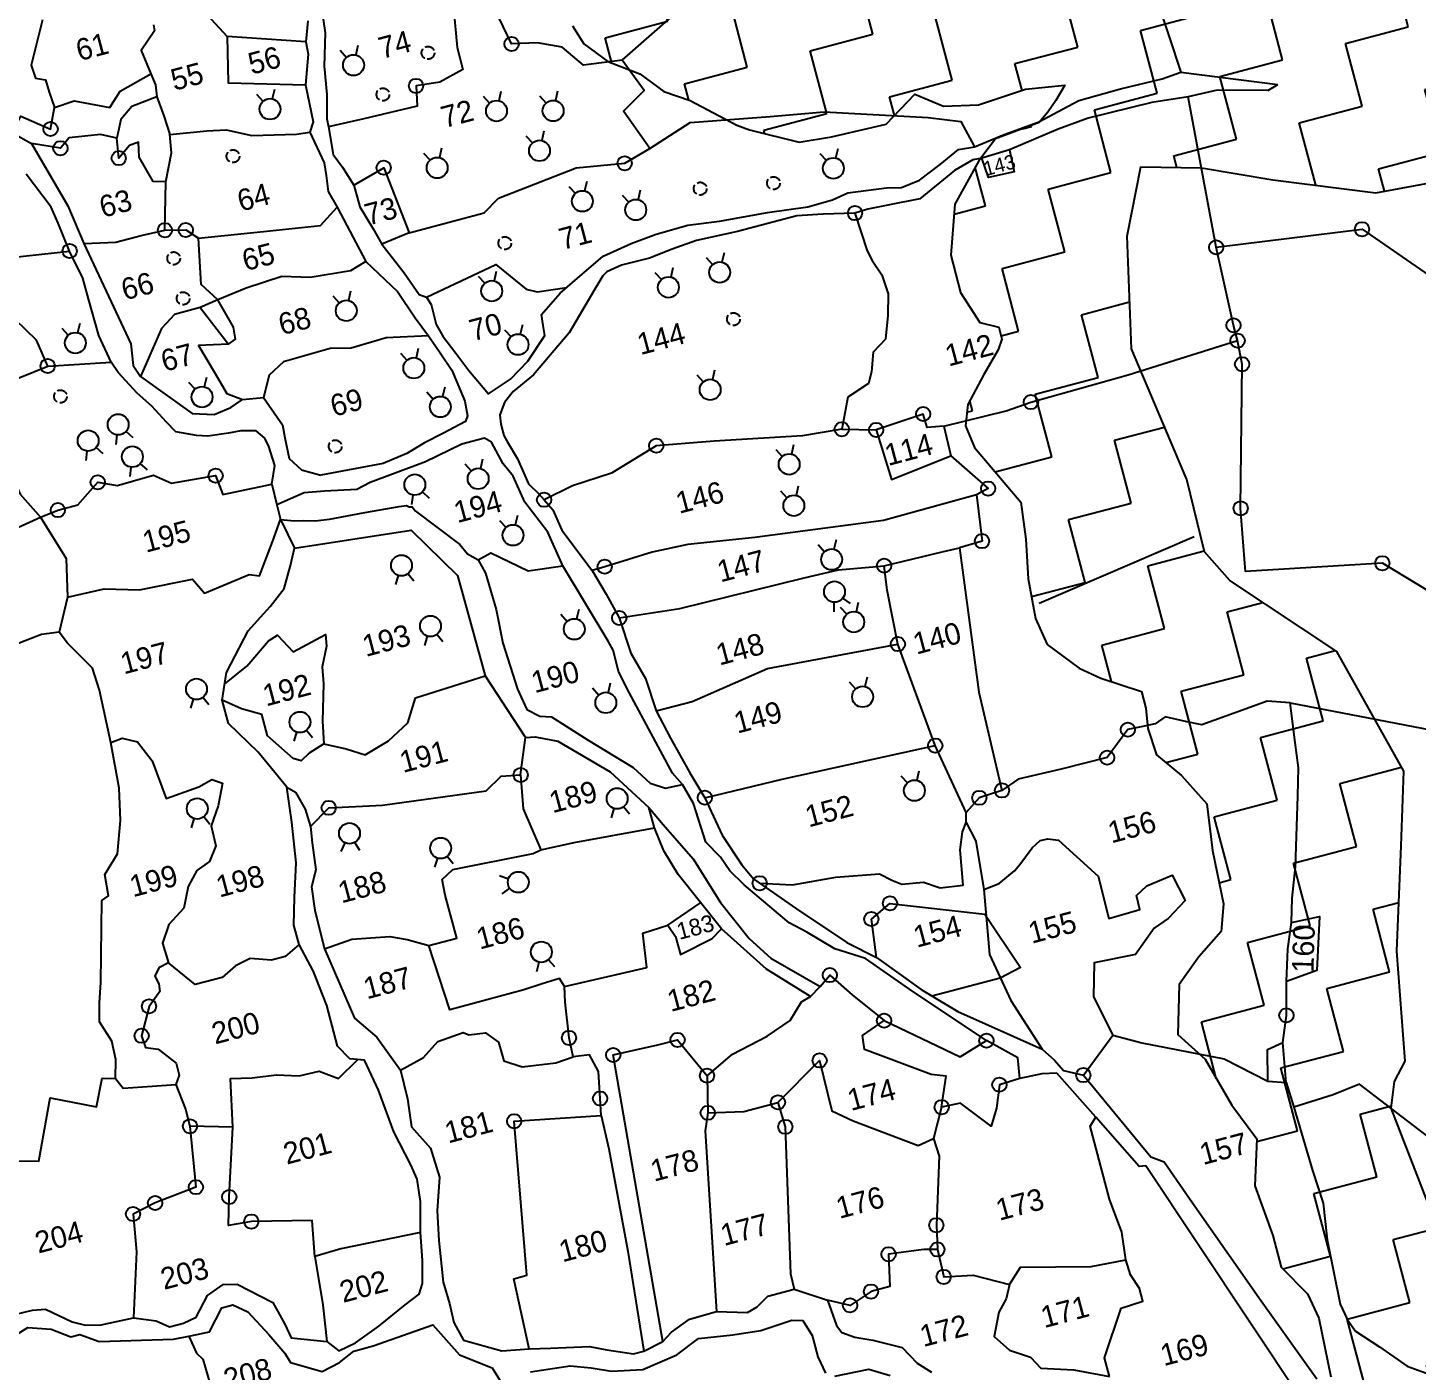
# Model space of a CAD drawing. Header units: metres. Extents: x 330989 to 335871, y 1797844 to 1802486.
# Drawn here: x 332961 to 334182, y 1799019 to 1800199 of the extents above; entities that cross this region are included whole.
import ezdxf
from ezdxf.enums import TextEntityAlignment as Align

# ---------------------------------------------------------------- set-up
doc = ezdxf.new("R2010")
doc.units = ezdxf.units.M
doc.header["$MEASUREMENT"] = 0
doc.linetypes.add('ACAD_ISO02W100', pattern=[15, 12, -3])
for name, color, linetype in [('OFF', 1, 'Continuous'), ('OTHERS', 1, 'Continuous'), ('POLY_HATCH', 12, 'Continuous'), ('POLY_PARCEL', 6, 'Continuous'), ('POLY_WATER', 4, 'Continuous'), ('SYM_ARROW', 1, 'Continuous'), ('SYM_STONE', 1, 'Continuous'), ('SYM_WELL', 1, 'Continuous'), ('TEXT_PARCEL', 7, 'Continuous')]:
    doc.layers.add(name, color=color, linetype=linetype)
doc.styles.get("Standard").update_dxf_attribs({"font": 'simplex.shx'})
doc.styles.add('TEXT_MAP', font='', dxfattribs={"height": 0.4})
doc.styles.get('TEXT_MAP').set_extended_font_data('Kruti Dev 050')
doc.dimstyles.get("Standard").update_dxf_attribs({"dimtxt": 0.18, "dimasz": 0.18, "dimexe": 0.18, "dimexo": 0.0625, "dimgap": 0.09, "dimtad": 0, "dimtih": 1, "dimtoh": 1, "dimdec": 4, "dimzin": 0, "dimdsep": 46, "dimtxsty": 'Standard', "dimcen": 0.09, "dimadec": 0, "dimazin": 0, "dimtfac": 1, "dimtdec": 4, "dimtofl": 0, "dimtmove": 0, "dimatfit": 3, "dimfxl": 1, "dimtolj": 1, "dimtzin": 0, "dimarcsym": 0})

# ---------------------------------------------------------------- blocks, each defined once
blk = doc.blocks.new('MOTWELL')
for points in [[(-0.154, 0.296), (-0.08, 0.155)], [(0.154, 0.296), (0.08, 0.155)]]:
    blk.add_lwpolyline(points)
blk.add_circle((0, 0), 0.174)
blk = doc.blocks.new('KACCHAWELL')
at = {"linetype": 'ACAD_ISO02W100', "ltscale": 0.03}
blk.add_circle((0, 0), 0.213, dxfattribs=at)
blk = doc.blocks.new('STONE')
blk.add_circle((0, 0), 0.0851)

msp = doc.modelspace()

# ---------------------------------------------------------------- hatches: boundary and pattern name
at = {"layer": 'POLY_HATCH'}
h = msp.add_hatch(dxfattribs=at)
h.set_pattern_fill('ZIGZAG', color=256, scale=456.2954, angle=14.8219, style=0)
h.set_pattern_definition([(14.8219034, (0, 0), (40.5481387, 69.7299797), [57.036925, -57.036925]), (104.8219034, (55.14, 14.59), (-69.7299797, 40.5481387), [57.036925, -57.036925])])
h.paths.add_polyline_path([(335107.4, 1798131.5), (335105.9, 1798170), (335042.8, 1798216.7), (334953.2, 1798283.2), (334906.4, 1798294.8), (334867.5, 1798314.1), (334740.2, 1798388.5), (334653.1, 1798463.1), (334588.6, 1798529.9), (334559.8, 1798580), (334528.6, 1798666.2), (334495.4, 1798770.1), (334465.7, 1798850.4), (334368.4, 1798951.5), (334327, 1799006.7), (334259.5, 1799069.8), (334191.7, 1799166), (334159.1, 1799249.6), (334162, 1799273), (334171.3, 1799291), (334164.1, 1799387.7), (334167.8, 1799480.2), (334170.2, 1799545.7), (334111.4, 1799650.8), (334017.3, 1799713.2), (333995.1, 1799738.4), (333979.7, 1799801.9), (333930.9, 1799916.6), (333927.2, 1800015.7), (333939.3, 1800076.7), (333992.4, 1800075.6), (334055.2, 1800065.1), (334145.7, 1800053.8), (334216.9, 1800067), (334199.5, 1800132.8), (334222.8, 1800209), (334088.9, 1800225.6), (333985, 1800277), (333894.7, 1800277.1), (333833.6, 1800273.6), (333727.2, 1800265.2), (333636.6, 1800239.8), (333579.7, 1800236), (333572.9, 1800277.9), (333535.5, 1800349.7), (333521.2, 1800430.5), (333485.2, 1800555.8), (333446.6, 1800648.4), (333447.9, 1800723.4), (333462.6, 1800763.9), (333469.6, 1800779.9), (333482.5, 1800784.7), (333490.4, 1800786.8), (333503.3, 1800786), (333579, 1800766.6), (333702.7, 1800714.8), (333741.6, 1800695.5), (333747.3, 1800695.6), (333754.8, 1800699), (333758.7, 1800705.6), (333760.1, 1800727.1), (333743.7, 1800810.2), (333742.6, 1800873.3), (333738.9, 1800887.3), (333723.4, 1800929.7), (333672.3, 1800989.5), (333650.2, 1801035.8), (333622.9, 1801075), (333560.6, 1801134.6), (333541.3, 1801143.6), (333484.4, 1801166.6), (333423.8, 1801192.9), (333314.3, 1801243.9), (333253.3, 1801277.1), (333242.3, 1801286.9), (333217.4, 1801316.9), (333210.9, 1801330.7), (333197.2, 1801393.3), (333196.5, 1801443.8), (333208.4, 1801468.1), (333240.5, 1801490.7), (333247.7, 1801501), (333291.2, 1801512.5), (333350.6, 1801522.6), (333412.8, 1801516.6), (333495.9, 1801511.8), (333567, 1801493.9), (333599, 1801495.4), (333642.9, 1801505.6), (333665.2, 1801517.1), (333672.1, 1801523.2), (333678.6, 1801530.5), (333674.4, 1801546.3), (333654, 1801564.9), (333605.2, 1801599.9), (333524.5, 1801627.8), (333485.5, 1801647.1), (333477.4, 1801661.9), (333474.8, 1801682.3), (333473.1, 1801720.7), (333469.8, 1801770.5), (333482.6, 1801802.1), (333528.1, 1801838.1), (333555.3, 1801858), (333624.9, 1801893.3), (333657.1, 1801889.1), (333673, 1801882.1), (333703.2, 1801880.2), (333750.9, 1801897), (333815.9, 1801907.2), (333869.8, 1801911.6), (334018.3, 1801908.7), (334068.4, 1801895.2), (334113.7, 1801867.7), (334151.2, 1801838.2), (334162.5, 1801805.9), (334181.4, 1801782.7), (334203.2, 1801758.9), (334209.5, 1801729.6), (334209.3, 1801719.7), (334210.5, 1801597.7), (334215.5, 1801520.2), (334218.9, 1801485.8), (334231.8, 1801511.8), (334269.7, 1801645.8), (334327.6, 1801769.1), (334330, 1801792.2), (334333.6, 1801815.8), (334326.5, 1801832.2), (334318.5, 1801835.7), (334275.5, 1801880.7), (334242.9, 1801924.2), (334191.9, 1801999.5), (334151.5, 1802029.6), (334122.3, 1802065), (334102.4, 1802124.5), (334090.5, 1802142.5), (334029.6, 1802170.1), (333991.8, 1802158.7), (333971.1, 1802146.1), (333961.6, 1802112.6), (333954.6, 1802091.1), (333931.1, 1802046.8), (333925.8, 1802024.3), (333925.6, 1802014.3), (333921.6, 1802013.3), (333917, 1802009.3), (333910, 1802014.4), (333866.5, 1802029.7), (333858, 1802045.8), (333853.3, 1802047.4), (333814.8, 1802038.6), (333781.3, 1802015.6), (333756.8, 1802004.7), (333744.2, 1802004.2), (333726.2, 1802013.5), (333667.7, 1802037.5), (333625.4, 1802058.7), (333574.1, 1802081.8), (333565.5, 1802082.3), (333538.6, 1802066.7), (333507.6, 1802040.2), (333491.7, 1802014.9), (333479.2, 1801982), (333475.5, 1801964.1), (333472.5, 1801964.7), (333440, 1801970.2), (333413.7, 1801963.2), (333388.5, 1801941.1), (333381, 1801932), (333373.2, 1801918.7), (333374.5, 1801876.8), (333356.1, 1801818.4), (333354.4, 1801798.2), (333362.1, 1801763.6), (333348, 1801734), (333342.6, 1801722.7), (333316.8, 1801697.5), (333310.6, 1801688.9), (333299, 1801663.3), (333262.8, 1801650.9), (333227, 1801637.1), (333185.2, 1801592.3), (333134.2, 1801571.7), (333064.6, 1801435), (333052.7, 1801372), (333055.5, 1801355.8), (333064.9, 1801299.1), (333082, 1801255.8), (333098.4, 1801241.8), (333127.4, 1801228.3), (333146.8, 1801208.1), (333153.1, 1801184.4), (333173.4, 1801150.3), (333184, 1801147.5), (333250.7, 1801135.6), (333299.3, 1801132.9), (333368.7, 1801111.2), (333401.7, 1801098.8), (333413.6, 1801069.5), (333409.9, 1801030.5), (333416.2, 1801001.2), (333446.9, 1800981.1), (333461.9, 1800972.4), (333486.1, 1800971.8), (333525.7, 1800976.6), (333566.3, 1800977.5), (333577.4, 1800967.7), (333586.6, 1800949), (333592.4, 1800932.3), (333626.5, 1800893.9), (333635, 1800877.8), (333634.5, 1800863.6), (333631, 1800855.6), (333606.5, 1800857.6), (333600.8, 1800863.1), (333491.3, 1800887.7), (333429.1, 1800888.2), (333394.2, 1800897.2), (333364.6, 1800886.6), (333347.6, 1800870.8), (333332.7, 1800852.8), (333332.3, 1800832.9), (333331.9, 1800813.1), (333334.5, 1800787), (333331.3, 1800756.6), (333321, 1800710.2), (333334.9, 1800663.1), (333355.6, 1800622.1), (333359.7, 1800612), (333360.1, 1800583.9), (333359.1, 1800561.1), (333358.7, 1800529.1), (333372, 1800500.2), (333383.9, 1800476.6), (333394.6, 1800462.5), (333395.3, 1800438.8), (333395.4, 1800427.5), (333398.1, 1800401.5), (333410.4, 1800376.5), (333432.2, 1800352.7), (333445.2, 1800340.7), (333447.1, 1800328.5), (333431.3, 1800297.5), (333425.1, 1800262.1), (333427.8, 1800236), (333440, 1800200.4), (333449.8, 1800184.7), (333470.9, 1800169.1), (333499.1, 1800158.3), (333520.2, 1800142.7), (333543.4, 1800134.8), (333584.4, 1800113.2), (333595.4, 1800109.1), (333639.2, 1800098.1), (333667.6, 1800102.8), (333715.4, 1800114.1), (333740.8, 1800140.5), (333765.8, 1800129.9), (333796.6, 1800131), (333838, 1800144.8), (333872.4, 1800148.2), (333864.6, 1800134.9), (333857.5, 1800124.5), (333850, 1800115.5), (333811.5, 1800101.1), (333796.9, 1800081.7), (333775.9, 1800043.8), (333772.2, 1799999.1), (333780.9, 1799966.2), (333797.8, 1799939.7), (333814.4, 1799935.6), (333817.2, 1799925.1), (333814, 1799915.8), (333801.4, 1799894.1), (333787.2, 1799867.8), (333785.1, 1799849), (333793, 1799829.9), (333833.7, 1799782), (333838.1, 1799749.4), (333840.2, 1799714.7), (333846.6, 1799679.8), (333856.8, 1799657.1), (333884.9, 1799636.3), (333904.2, 1799627.4), (333939.8, 1799615.6), (333943.6, 1799601.2), (333945.5, 1799583.3), (333953.1, 1799560), (333974.8, 1799541.8), (333997.1, 1799516.9), (334002.3, 1799476), (334011.9, 1799429.3), (334009.9, 1799404.8), (333990.3, 1799382.7), (333972.8, 1799358.3), (333971.7, 1799314.4), (333995.8, 1799292.6), (334019.2, 1799252.3), (334041.1, 1799222.8), (334039.3, 1799181.5), (334055.1, 1799137.8), (334062.5, 1799110.1), (334085.6, 1799086.7), (334095.5, 1799065.3), (334106, 1799013.6), (334127.2, 1798986.8), (334148.2, 1798971.2), (334166.9, 1798959.3), (334172.5, 1798938.2), (334176.4, 1798918.1), (334188, 1798890.2), (334199.2, 1798869.2), (334224.6, 1798847.7), (334260.3, 1798824.8), (334297.1, 1798819), (334334.5, 1798821.9), (334342.4, 1798797.2), (334351.1, 1798743.1), (334368.9, 1798707.4), (334404.4, 1798680.1), (334418.5, 1798664.1), (334438.1, 1798632.7), (334475.6, 1798576.4), (334521.4, 1798488.5), (334569.7, 1798439.2), (334582.7, 1798406.1), (334605.9, 1798377), (334646.5, 1798336.4), (334675.8, 1798327.2), (334704.2, 1798299.5), (334744.5, 1798280.6), (334781.1, 1798264.9), (334834.1, 1798256.4), (334881.1, 1798254.7), (334944, 1798228.4), (335008.7, 1798186.4), (335058, 1798160)])

# ---------------------------------------------------------------- linework, layer by layer
at = {"layer": 'OFF'}
for points in [[(334050.8, 1800143.7), (334059.5, 1800149)], [(333150.1, 1799872.3), (333168.6, 1799874)], [(333175.7, 1799797.9), (333180.2, 1799779.7)], [(333183.5, 1799766.9), (333195.6, 1799741.7)]]:
    msp.add_lwpolyline(points, dxfattribs=at)
at = {"layer": 'OTHERS'}
msp.add_lwpolyline([(333801.2, 1799441.8), (333806.2, 1799384.6), (333824.9, 1799344.3), (333852.5, 1799301.5)], dxfattribs=at)
at = {"layer": 'POLY_HATCH'}
for points in [[(333440, 1800200.4), (333449.8, 1800184.7), (333470.9, 1800169.1), (333499.1, 1800158.3), (333520.2, 1800142.7), (333543.4, 1800134.8), (333584.4, 1800113.2), (333595.4, 1800109.1), (333639.2, 1800098.1), (333667.6, 1800102.8), (333715.4, 1800114.1), (333740.8, 1800140.5), (333765.8, 1800129.9), (333796.6, 1800131), (333838, 1800144.8), (333872.4, 1800148.2), (333864.6, 1800134.9), (333857.5, 1800124.5), (333850, 1800115.5), (333811.5, 1800101.1), (333796.9, 1800081.7), (333775.9, 1800043.8), (333772.2, 1799999.1), (333780.9, 1799966.2), (333797.8, 1799939.7), (333814.4, 1799935.6), (333817.2, 1799925.1), (333814, 1799915.8), (333801.4, 1799894.1), (333787.2, 1799867.8), (333785.1, 1799849), (333793, 1799829.9), (333833.7, 1799782), (333838.1, 1799749.4), (333840.2, 1799714.7), (333846.6, 1799679.8), (333856.8, 1799657.1), (333884.9, 1799636.3), (333904.2, 1799627.4), (333939.8, 1799615.6), (333943.6, 1799601.2), (333945.5, 1799583.3), (333953.1, 1799560), (333974.8, 1799541.8), (333997.1, 1799516.9), (334002.3, 1799476), (334011.9, 1799429.3), (334009.9, 1799404.8), (333990.3, 1799382.7), (333972.8, 1799358.3), (333971.7, 1799314.4), (333995.8, 1799292.6), (334019.2, 1799252.3), (334041.1, 1799222.8), (334039.3, 1799181.5), (334055.1, 1799137.8), (334062.5, 1799110.1), (334085.6, 1799086.7), (334095.5, 1799065.3), (334106, 1799013.6)], [(334191.7, 1799166), (334159.1, 1799249.6), (334162, 1799273), (334171.3, 1799291), (334164.1, 1799387.7), (334167.8, 1799480.2), (334170.2, 1799545.7), (334111.4, 1799650.8), (334017.3, 1799713.2), (333995.1, 1799738.4), (333979.7, 1799801.9), (333930.9, 1799916.6), (333927.2, 1800015.7), (333939.3, 1800076.7), (333992.4, 1800075.6), (334055.2, 1800065.1), (334145.7, 1800053.8), (334216.9, 1800067)]]:
    msp.add_lwpolyline(points, dxfattribs=at)
at = {"layer": 'POLY_PARCEL'}
for points in [[(333960.7, 1800358.4), (333955.1, 1800326.8), (333957.7, 1800272.3), (333953.4, 1800223.8), (333974.3, 1800159.7)], [(333483.7, 1800170.2), (333449.6, 1800166), (333430.9, 1800181.7), (333409.1, 1800185.6), (333386.4, 1800184.5), (333375.5, 1800207.1), (333376.4, 1800226.8), (333368.7, 1800269.6)], [(333483.7, 1800170.2), (333531.1, 1800211.8), (333571.9, 1800262.7)], [(333286.2, 1800259.9), (333287, 1800243.2), (333286, 1800228.3), (333299.1, 1800211.2), (333322.4, 1800214.9), (333335.5, 1800215.9), (333338.5, 1800181.5), (333343.6, 1800162.2), (333323.5, 1800150.8), (333302.5, 1800147.7), (333303.6, 1800129.8), (333256.7, 1800118.6), (333225.7, 1800111.6)], [(333115.4, 1800213.8), (333136.6, 1800191.2)], [(332974.3, 1800205.6), (332964.3, 1800165.9), (332968.2, 1800154.5), (332977, 1800152.9), (332980.3, 1800142.3), (332985, 1800128.7)], [(333071.8, 1800201.4), (333072.8, 1800195.9), (333061, 1800178.7), (333069.4, 1800158.4)], [(333136.6, 1800191.2), (333137.3, 1800150.5), (333205.4, 1800148.6)], [(333205.8, 1800186.5), (333136.6, 1800191.2)], [(333507.9, 1800092.8), (333484.6, 1800125.5), (333502.9, 1800143.7), (333483.7, 1800170.2)], [(332985, 1800128.7), (333002.1, 1800134.4), (333033.6, 1800128.6), (333042.5, 1800143), (333069.4, 1800158.4)], [(333069.4, 1800158.4), (333073.5, 1800148.7), (333074.7, 1800138.2)], [(332948, 1800106.5), (332955.4, 1800121.2), (332981.4, 1800109.8), (332985, 1800128.7)], [(333074.7, 1800138.2), (333052.8, 1800129.6), (333043.2, 1800118.1), (333039.5, 1800101.7)], [(333074.7, 1800138.2), (333081, 1800121.3), (333086.3, 1800105.1)], [(334005.4, 1800005.9), (333980.7, 1800138)], [(333507.9, 1800092.8), (333543.2, 1800115.5), (333613.5, 1800120.7), (333661.1, 1800124.8), (333752.3, 1800119.8), (333781.2, 1800116.5), (333793.2, 1800094.2)], [(333039.5, 1800101.7), (333025.3, 1800105), (332997.9, 1800102.1), (332990.1, 1800092.9), (332964.8, 1800097.1)], [(333082.6, 1800063.3), (333087.8, 1800089), (333086.3, 1800105.1)], [(333086.3, 1800105.1), (333118.6, 1800108.1), (333135.8, 1800109), (333158.3, 1800104), (333197.5, 1800105.2), (333209.3, 1800107.1)], [(333082.6, 1800063.3), (333071.5, 1800063.6), (333059.4, 1800085.1), (333058.7, 1800098.1), (333050.8, 1800095.4), (333041.3, 1800084.2), (333039.5, 1800101.7)], [(333296.5, 1800018.6), (333362.4, 1800036.1), (333374.8, 1800049.1), (333443.1, 1800075.6), (333485.8, 1800079.7), (333507.9, 1800092.8)], [(333823.8, 1800091.6), (333827.9, 1800072.3), (333805.3, 1800067.3), (333799.5, 1800084.2)], [(333247.8, 1800060.4), (333274.1, 1800075.8), (333296.5, 1800018.6)], [(333081.9, 1800020.9), (333082.6, 1800063.3)], [(333111.3, 1800014), (333168.6, 1800019.9), (333218.7, 1800025), (333233.1, 1800041.1)], [(333688.1, 1800035.9), (333698.8, 1800002.7), (333703.1, 1799994.3), (333711.8, 1799981.7), (333717.2, 1799965.1), (333717, 1799946), (333715, 1799925.3), (333704.2, 1799913.9), (333702.5, 1799896.5), (333699.9, 1799886.3), (333681.8, 1799874.1), (333676.5, 1799846.1)], [(333010.7, 1800009.1), (333038.7, 1800010.4), (333061.1, 1800016.3), (333081.9, 1800020.9)], [(333081.9, 1800020.9), (333100.2, 1800021.1), (333111.3, 1800014)], [(333296.5, 1800018.6), (333272.4, 1800008.6)], [(334005.4, 1800005.9), (334133.5, 1800021.8), (334227.6, 1799956.8), (334365.1, 1799899.8), (334403, 1799921.4), (334448.3, 1799942.1), (334492.4, 1799950.9), (334509.4, 1799958.2), (334530.9, 1799981.3), (334547.3, 1799985)], [(333128.4, 1799959.7), (333113.8, 1799973.3), (333111.3, 1800014)], [(334024.2, 1799923.9), (334020.6, 1799937.4), (334005.4, 1800005.9)], [(332933, 1799995.4), (332998.2, 1800002.6)], [(333258.3, 1799993.3), (333244.9, 1799985.1), (333209.6, 1799979.4), (333184.6, 1799980.1), (333153.3, 1799970), (333128.4, 1799959.7)], [(333311.6, 1799962.1), (333372.5, 1799990.9), (333399.1, 1799969.1), (333409, 1799966.7), (333434.9, 1799970.6)], [(333128.4, 1799959.7), (333112.8, 1799952.9)], [(333137.8, 1799920.9), (333144, 1799925.3), (333142.1, 1799935.8), (333128.4, 1799959.7)], [(332978.9, 1799901.6), (332969, 1799924.2), (332941.3, 1799951.2), (332912.4, 1799940.1)], [(333112.8, 1799952.9), (333090.4, 1799946.9), (333079, 1799934.7), (333060.4, 1799892.5)], [(333112.8, 1799952.9), (333137.8, 1799920.9)], [(333137.8, 1799920.9), (333111.5, 1799919.5), (333125, 1799896.4), (333136.4, 1799877.4), (333150.1, 1799872.3)], [(333313.3, 1799928.2), (333276.1, 1799926.3), (333245.4, 1799917.2), (333227.1, 1799917), (333186, 1799905.2), (333173.5, 1799893.6), (333168.6, 1799874)], [(333766.2, 1799848.9), (333821, 1799862.3), (333842.6, 1799869.9), (333928.1, 1799893.9), (334024.2, 1799923.9)], [(334322.6, 1799565.9), (334313.9, 1799577.6), (334210.4, 1799683.6), (334193, 1799703.1), (334151.4, 1799728.4), (334031.3, 1799721.2), (334026.9, 1799776.6), (334028.2, 1799903.2), (334024.2, 1799923.9)], [(332932.2, 1799853.8), (332938.8, 1799868.8), (332942.1, 1799886.5), (332978.9, 1799901.6)], [(332978.9, 1799901.6), (333034.8, 1799904.9)], [(333766.2, 1799848.9), (333751.6, 1799847.7), (333748, 1799859.4), (333706.7, 1799845.5)], [(332932.2, 1799853.8), (332934.6, 1799832.4), (332937.2, 1799820), (332946, 1799808.5), (332954.8, 1799789.1), (332972.6, 1799768.8)], [(333766.2, 1799848.9), (333772.4, 1799822.6)], [(333676.5, 1799846.1), (333641.9, 1799840.2), (333564.5, 1799835.6), (333513.5, 1799831.6), (333474.2, 1799807.4), (333440, 1799796.3), (333415, 1799784.1)], [(333676.5, 1799846.1), (333706.7, 1799845.5)], [(333706.7, 1799845.5), (333720.3, 1799802), (333772.4, 1799822.6)], [(333772.4, 1799822.6), (333805.1, 1799794), (333794.9, 1799788.4)], [(332972.6, 1799768.8), (332987.8, 1799775), (333005.5, 1799779.7), (333022.9, 1799799.5), (333040, 1799796.7), (333071.8, 1799805.6), (333087.6, 1799798.7), (333126.4, 1799805.3), (333132.9, 1799788.6), (333175.7, 1799797.9)], [(333794.9, 1799788.4), (333713.2, 1799765.9), (333600, 1799751), (333541.3, 1799744.7), (333509.9, 1799738), (333468.2, 1799725.3), (333457.3, 1799721.9)], [(333794.9, 1799788.4), (333799.7, 1799747.8), (333780, 1799741.9)], [(333180.2, 1799779.7), (333183.5, 1799766.9)], [(332827.4, 1799746.7), (332845, 1799746.1), (332871, 1799735.1), (332883.8, 1799746.4), (332917.2, 1799751.6), (332936.9, 1799752.6), (332972.6, 1799768.8)], [(332972.6, 1799768.8), (332995.2, 1799732.4), (332996.2, 1799698.5)], [(332996.2, 1799698.5), (333028.4, 1799705.8), (333059.6, 1799704.9), (333106, 1799714.3), (333116.7, 1799702.2), (333156, 1799718.4), (333165, 1799717.3), (333176.5, 1799747.3), (333183.5, 1799766.9)], [(333183.5, 1799766.9), (333183.5, 1799766.9)], [(333189, 1799531.7), (333163.7, 1799562.5), (333137.6, 1799587.5), (333132.2, 1799608), (333135.9, 1799632.3), (333155.1, 1799669), (333174.4, 1799690.5), (333186.6, 1799706.2), (333192.2, 1799726.4), (333195.6, 1799741.7)], [(333357, 1799731.3), (333368.1, 1799737.6), (333401, 1799721.8), (333431.3, 1799726.2)], [(333713.7, 1799726.2), (333764.8, 1799738.5), (333780, 1799741.9)], [(333780, 1799741.9), (333796.9, 1799615), (333817.2, 1799528.8)], [(333481, 1799680.3), (333534.1, 1799688.7), (333643.5, 1799715.6), (333673.7, 1799722.7), (333713.7, 1799726.2)], [(333725.8, 1799657.3), (333716.3, 1799704.7), (333713.7, 1799726.2)], [(332996.2, 1799698.5), (332989.1, 1799667.7)], [(332989.1, 1799667.7), (332973.6, 1799665.7), (332930.2, 1799649.1), (332906.8, 1799652.4), (332867.5, 1799674.6), (332856.6, 1799686.8)], [(333034.4, 1799571), (333024.5, 1799616.8), (333018.3, 1799636.3), (332996.3, 1799658.3), (332989.1, 1799667.7)], [(333134.3, 1799622), (333153.8, 1799637.9), (333172.8, 1799660.2), (333180.8, 1799665.3), (333194.4, 1799650.4), (333223, 1799665.8), (333223.8, 1799655.5), (333220, 1799637.3), (333221.1, 1799622.3), (333220.2, 1799589.5), (333221.6, 1799569.8)], [(333513.3, 1799598.7), (333545, 1799606.9), (333611.2, 1799635.9), (333725.8, 1799657.3)], [(333758.6, 1799568.2), (333725.8, 1799657.3)], [(333221.6, 1799569.8), (333241, 1799565.3), (333257.7, 1799560.2), (333278.4, 1799572.4), (333295.3, 1799588.3), (333302, 1799610.2), (333363.3, 1799629.4)], [(333221.6, 1799569.8), (333208.5, 1799561.5), (333201.6, 1799554.9), (333194.4, 1799556.8), (333171.9, 1799576.7), (333166.9, 1799595.5), (333149.3, 1799600.4), (333132.2, 1799608)], [(334070.3, 1799605.8), (334050.2, 1799607.1), (334031.7, 1799600.4), (333992.8, 1799586.4), (333978.4, 1799589.4), (333960.7, 1799593.3), (333951.8, 1799587.3), (333939.5, 1799584.6), (333927.8, 1799582.2), (333909.6, 1799557.6), (333869.1, 1799547.5), (333831.3, 1799538.7), (333817.2, 1799528.8)], [(334070.3, 1799605.8), (334216.6, 1799577.6), (334310.8, 1799559.8), (334322.6, 1799565.9)], [(334071.5, 1799412.7), (334072.2, 1799434.2), (334075.1, 1799461.7), (334077, 1799524.1), (334077.6, 1799548.6), (334074.9, 1799570.8), (334070.3, 1799605.8)], [(333038.6, 1799275.9), (333038.9, 1799292.3), (333035.2, 1799308.5), (333024.3, 1799325.6), (333024.5, 1799342.3), (333025.5, 1799360.2), (333026.5, 1799432), (333032.2, 1799436.3), (333029, 1799454.9), (333040.3, 1799473.1), (333042.8, 1799502.4), (333041.6, 1799530.7), (333034.4, 1799571)], [(333034.4, 1799571), (333044.3, 1799574.8), (333057.7, 1799571.5), (333070.7, 1799554.9), (333083, 1799521.6), (333111.7, 1799532), (333123.1, 1799538.5), (333132.6, 1799535.3), (333128.7, 1799515.4), (333122.5, 1799497.7), (333126.6, 1799480), (333121, 1799466.5), (333110, 1799458.4), (333102.2, 1799444.4), (333098.6, 1799425.4), (333085.3, 1799411), (333079.8, 1799394.7), (333084.9, 1799377.5)], [(333394.4, 1799542.4), (333398.7, 1799575.2)], [(333556.2, 1799522.4), (333624.2, 1799538.6), (333758.6, 1799568.2)], [(333785.9, 1799509.5), (333758.6, 1799568.2)], [(333209.8, 1799497.1), (333225.8, 1799513.5), (333272.9, 1799515.8), (333364.1, 1799528.3), (333364.1, 1799528.3), (333377.4, 1799541.4), (333394.4, 1799542.4)], [(333394.4, 1799542.4), (333396.5, 1799512.5), (333412.2, 1799476.5)], [(333817.2, 1799528.8), (333797.3, 1799522.3), (333785.9, 1799509.5)], [(333785.7, 1799500.5), (333785.9, 1799509.5)], [(333412.2, 1799476.5), (333441.4, 1799483), (333512.1, 1799496)], [(333604.4, 1799447.3), (333633.1, 1799445.9), (333671.2, 1799452.6), (333709.6, 1799455.5), (333720.5, 1799449.9), (333729.3, 1799446.4), (333748.3, 1799448.1), (333762.9, 1799443.2), (333783, 1799445.5), (333780.5, 1799476.7), (333782.4, 1799492.3), (333785.7, 1799500.5)], [(333785.7, 1799500.5), (333794.3, 1799484.3), (333801.2, 1799441.8), (333814.8, 1799446.9), (333828.3, 1799458.3), (333833, 1799463.8), (333843.7, 1799478.5), (333850.8, 1799484.9), (333857.6, 1799486.4), (333866.8, 1799485.2), (333901.6, 1799453.4), (333911.1, 1799416.3), (333938.2, 1799424.1), (333935.3, 1799436.4), (333944.4, 1799444.9), (333966.7, 1799454.5), (333978.2, 1799432), (333963.2, 1799416.2), (333950.9, 1799407.8), (333934.4, 1799384.8), (333898.1, 1799377.3), (333897.5, 1799347.5), (333914.7, 1799313.7)], [(333313.6, 1799392.7), (333338.3, 1799399), (333328, 1799436.8), (333325.3, 1799450.7), (333334.7, 1799459.4), (333405.5, 1799473.4), (333412.2, 1799476.5)], [(333523.8, 1799410.5), (333552.5, 1799430.1)], [(333707, 1799382), (333702.5, 1799415.8), (333718.8, 1799429.6), (333802.2, 1799420.2), (333833.5, 1799373.4), (333815.5, 1799363.9), (333755.7, 1799348.2)], [(333433, 1799356.7), (333505.3, 1799373.3), (333501.8, 1799403.5), (333523.8, 1799410.5)], [(333523.8, 1799410.5), (333530.5, 1799400.4), (333534.7, 1799384.6), (333562.7, 1799398.6), (333570.7, 1799407.3)], [(334071.5, 1799412.7), (334096.1, 1799418.2), (334093.7, 1799370.5), (334067.1, 1799361.1)], [(334067.1, 1799361.1), (334068.2, 1799389.8), (334071.5, 1799412.7)], [(333222.1, 1799389.7), (333246.1, 1799398), (333279.5, 1799400.4), (333294.6, 1799397.9), (333313.6, 1799392.7)], [(333199.7, 1799393.6), (333187.4, 1799383), (333175.6, 1799379.6), (333156.7, 1799381.1), (333144, 1799374.6), (333132.2, 1799364.6), (333108.5, 1799358.4), (333084.9, 1799377.5)], [(333433, 1799356.7), (333428.5, 1799363.6), (333413.2, 1799358.8), (333397.1, 1799353.7), (333332.3, 1799336.2), (333313.6, 1799392.7)], [(333084.9, 1799377.5), (333076.5, 1799372.9), (333072.9, 1799365.7), (333076.4, 1799358.8), (333077.5, 1799352.2), (333067.9, 1799339.1), (333061.4, 1799313.3), (333064.8, 1799302.9), (333075.9, 1799301.4), (333091.7, 1799289.3), (333094.5, 1799278.7), (333091.6, 1799270.6)], [(333657.6, 1799356.7), (333666, 1799366.6), (333685.6, 1799349.3), (333713.7, 1799326.6)], [(334063.9, 1799307.5), (334067.1, 1799331.2), (334067.1, 1799361.1)], [(333440.5, 1799294.7), (333436.9, 1799311.4), (333433.6, 1799342.9), (333433, 1799356.7)], [(333558.1, 1799278.2), (333580.6, 1799297.2), (333610.9, 1799313), (333631.2, 1799326.8), (333641.2, 1799343), (333649, 1799347.7)], [(333764.2, 1799250.5), (333768.2, 1799277.9), (333755, 1799279.2), (333696.4, 1799301.2), (333694.7, 1799313.6), (333713.7, 1799326.6)], [(333713.7, 1799326.6), (333780.5, 1799294.7), (333803.6, 1799309)], [(333288.9, 1799283), (333309, 1799294.2), (333321.5, 1799308.3), (333343.8, 1799316.1), (333349, 1799314), (333363.5, 1799315.9), (333374.9, 1799307.8), (333379.7, 1799291.3), (333395.8, 1799285.9), (333425.3, 1799289.5), (333440.5, 1799294.7)], [(333888.7, 1799278.7), (333914.7, 1799313.7)], [(333914.7, 1799313.7), (333940.2, 1799307), (334012.5, 1799293.1), (334050.9, 1799273.3)], [(333519.3, 1799044.6), (333475.7, 1799296.4), (333515, 1799305.2), (333532.2, 1799309.7), (333558.1, 1799278.2)], [(334050.9, 1799273.3), (334050.5, 1799301.2), (334063.9, 1799307.5)], [(334067, 1799272.1), (334063.9, 1799307.5)], [(333141.6, 1799233.1), (333139.4, 1799275.7), (333158.6, 1799276.2), (333180, 1799279.1), (333199.7, 1799278), (333217.4, 1799282.1), (333234.4, 1799275.8), (333251.3, 1799292.4)], [(333465, 1799243.2), (333464.2, 1799258.2), (333462.8, 1799281.8), (333454.9, 1799296.5), (333440.5, 1799294.7)], [(333620.4, 1799254.8), (333657, 1799291.6), (333667.9, 1799247.4), (333686.5, 1799238.7), (333743.5, 1799217), (333757.1, 1799223)], [(332792.5, 1798982.3), (332805, 1798997.2), (332822.6, 1799025.2), (332845.7, 1799073.5), (332863.9, 1799077.5), (332861.5, 1799095.5), (332864.1, 1799112.3), (332874.2, 1799127.9), (332879, 1799144), (332877.6, 1799161.7), (332878.1, 1799176.7), (332887.6, 1799189.5), (332913.1, 1799200.7), (332942.7, 1799203.4), (332971.2, 1799203.2), (332981.1, 1799258.7), (333021.9, 1799250.8), (333026.9, 1799276), (333038.6, 1799275.9)], [(333038.6, 1799275.9), (333045.3, 1799267.4), (333070.8, 1799268.9), (333091.6, 1799270.6)], [(333558.1, 1799278.2), (333558.8, 1799245.6)], [(333832.9, 1799275.8), (333815, 1799270.3), (333812.5, 1799249.6), (333807.8, 1799234), (333780.9, 1799254.1), (333764.2, 1799250.5)], [(333091.6, 1799270.6), (333100, 1799248.9), (333103.9, 1799233.8)], [(334050.9, 1799273.3), (334067, 1799272.1)], [(334067, 1799272.1), (334073.6, 1799250.7)], [(334571.8, 1799157.6), (334552.2, 1799165.9), (334539.5, 1799157), (334460.9, 1799172.3), (334383.5, 1799191.3), (334367.7, 1799189.9), (334257.9, 1799209.3), (334197.5, 1799220.1), (334131.2, 1799270.9), (334108.1, 1799261.5), (334073.6, 1799250.7)], [(333558.8, 1799245.6), (333590.5, 1799246.8), (333620.4, 1799254.8)], [(333620.4, 1799254.8), (333626.9, 1799233.3), (333631.4, 1799104.2), (333634.7, 1799090.7)], [(333764.2, 1799250.5), (333757.1, 1799223)], [(334073.6, 1799250.7), (334090, 1799195), (334099.3, 1799166.3), (334102.9, 1799133.9), (334114.3, 1799077.6), (334120.8, 1799063.7), (334127.8, 1799053.9), (334148.8, 1799040), (334173.3, 1799023.2), (334202.3, 1799012.5), (334221.8, 1799014.3), (334241.6, 1799011.2), (334253, 1799003.7), (334266.3, 1798989.4), (334292.6, 1798946.5), (334302.4, 1798926.3), (334314.2, 1798915.6), (334339.6, 1798905.6), (334361.1, 1798894), (334379.8, 1798876.9)], [(333401.8, 1799038.4), (333388.5, 1799099.9), (333399.7, 1799102.9), (333388.7, 1799238.2), (333465, 1799243.2)], [(333465, 1799243.2), (333472, 1799213.9), (333488.5, 1799124), (333502.5, 1799036.3)], [(333558.8, 1799245.6), (333556.5, 1799229.9), (333566.3, 1799071.1)], [(333925.9, 1799116.4), (333922.6, 1799140.9), (333911.8, 1799169.7), (333894.8, 1799233.8), (333899.6, 1799241.8)], [(333103.9, 1799233.8), (333109.1, 1799180.3), (333073.3, 1799166.4), (333053.9, 1799156.7), (333056.9, 1799123.6), (333054.2, 1799065.4)], [(333141.6, 1799233.1), (333103.9, 1799233.8)], [(333213.7, 1799119.4), (333211.1, 1799151.1), (333157.8, 1799150.1), (333137.7, 1799146.5), (333138.4, 1799171.7), (333141.6, 1799233.1)], [(333757.1, 1799223), (333762, 1799207.5), (333759.6, 1799146.9), (333760.5, 1799125.6)], [(333306.5, 1799140.6), (333236.5, 1799126), (333213.7, 1799119.4)], [(333213.7, 1799119.4), (333220.5, 1799076.9), (333224.1, 1799044.7)], [(333760.5, 1799125.6), (333748.5, 1799125.6), (333717.6, 1799121.4), (333718.7, 1799092.9), (333702.2, 1799088.6), (333683.8, 1799076.5), (333664, 1799081)], [(333760.5, 1799125.6), (333766, 1799101.5), (333792, 1799103.1), (333823.8, 1799094.7)], [(333823.8, 1799094.7), (333833.5, 1799109.9), (333895.7, 1799110.5), (333925.9, 1799116.4)], [(333911.7, 1799014.1), (333907.4, 1799030.4), (333921.9, 1799074.1), (333941.1, 1799080.2), (333938.1, 1799091.4), (333930.2, 1799103.2), (333925.9, 1799116.4)], [(333823.8, 1799094.7), (333820.8, 1799082.2), (333814.4, 1799070.4), (333810.4, 1799049.1), (333823.7, 1799037.2), (333842.4, 1799031), (333851.3, 1799021.2), (333880.4, 1799019.8), (333911.7, 1799014.1)], [(333103, 1799049.5), (333109.7, 1799034.6), (333115.3, 1799029.1), (333129.5, 1798979.9)]]:
    msp.add_lwpolyline(points, dxfattribs=at)
msp.add_lwpolyline([(333183.5, 1799766.9), (333183.5, 1799766.9)], close=True, dxfattribs=at)
at = {"layer": 'POLY_WATER'}
for points in [[(333218.9, 1800220.4), (333222.7, 1800194.4), (333221.8, 1800165), (333224, 1800140.1), (333224, 1800118.8), (333225.7, 1800111.6), (333229.7, 1800087.3), (333237.8, 1800076.4), (333247.8, 1800060.4), (333253.1, 1800041.5), (333264.8, 1800022), (333272.4, 1800008.6), (333292, 1799983.5), (333305.3, 1799964.4), (333311.6, 1799962.1), (333315.9, 1799955.5), (333320.3, 1799938.1), (333326, 1799927.9), (333337.3, 1799913), (333348.8, 1799897.8), (333366, 1799877.1), (333385.6, 1799890.1), (333400.6, 1799905.9), (333415.5, 1799928.5), (333414.1, 1799937.2), (333412.8, 1799946.9), (333429.2, 1799965.6), (333439.8, 1799974.9), (333467, 1799998.2), (333491.6, 1800009.1), (333513.3, 1800017.4), (333541.3, 1800025.3), (333569.1, 1800028.7), (333611.1, 1800036.4), (333646.7, 1800041.4), (333668.2, 1800047.6), (333681.8, 1800053.8), (333715.7, 1800058), (333729.1, 1800058.5), (333744.8, 1800064.8), (333762.9, 1800078.7), (333779.1, 1800091.7), (333793.2, 1800094.2), (333819.1, 1800104.9), (333848.9, 1800115.8), (333884.7, 1800134.9), (333921.2, 1800145), (333958, 1800153.9), (333974.3, 1800159.7), (334059.5, 1800149)], [(332914.6, 1800201.5), (332916.1, 1800181.6), (332916.9, 1800172.7), (332923.1, 1800149.5), (332936, 1800117.6), (332948, 1800106.5), (332964.8, 1800097.1), (332996.6, 1800042.3), (333010.7, 1800009.1), (333052, 1799921.2), (333054.1, 1799902.1), (333060.4, 1799892.5), (333105.9, 1799859.9), (333125, 1799858.9), (333139.9, 1799865.1), (333150.1, 1799872.3)], [(333207.3, 1800204.7), (333205.8, 1800186.5), (333207.7, 1800175.5), (333205.4, 1800148.6), (333212.2, 1800116.2), (333209.3, 1800107.1), (333221.7, 1800080), (333223.6, 1800069), (333225.3, 1800054.8), (333233.1, 1800041.1), (333258.3, 1799993.3), (333286.2, 1799967.2), (333301.8, 1799944), (333313.3, 1799928.2), (333323.6, 1799913.1), (333333.9, 1799898.1), (333345.3, 1799870.7), (333347.7, 1799857.7), (333345.8, 1799853), (333326.5, 1799842.7), (333309.9, 1799834.1), (333294.5, 1799824.8), (333273.7, 1799816.1), (333218.8, 1799805.8)], [(334050.8, 1800143.7), (334006.3, 1800143.9), (333980.7, 1800138), (333948.8, 1800133.2), (333892.8, 1800119.3), (333866.5, 1800109.8), (333823.8, 1800091.6), (333799.5, 1800084.2), (333791.7, 1800082.8), (333775.4, 1800073.3), (333745.1, 1800048.4), (333718.3, 1800043.3), (333699.5, 1800039.3), (333688.1, 1800035.9), (333660.1, 1800035), (333636.9, 1800033.4), (333584.8, 1800019.9), (333549, 1800011.8), (333527.6, 1800004.2), (333507.7, 1799996.3), (333483, 1799990.1), (333470.2, 1799984.3), (333466.6, 1799980.8), (333459.6, 1799969.2), (333437, 1799930.8), (333405.7, 1799894), (333387.9, 1799879.2), (333380.1, 1799869.7), (333376.2, 1799858.6), (333377.1, 1799850.4), (333379.6, 1799840.7), (333382.4, 1799835.3), (333391.5, 1799820), (333401.2, 1799798), (333410.3, 1799789.4), (333415, 1799784.1), (333422.8, 1799775.2), (333430.5, 1799757.4), (333457.3, 1799721.9), (333469.6, 1799701.2), (333481, 1799680.3), (333491.2, 1799649.3), (333504.2, 1799627.1), (333513.3, 1799598.7), (333526.1, 1799574.7), (333543, 1799544.2), (333556.2, 1799522.4), (333571.4, 1799489.6), (333588.7, 1799463.4), (333599.2, 1799450.9), (333636.7, 1799424.7), (333680.8, 1799395.2), (333707, 1799382), (333746.1, 1799353.9), (333778.4, 1799334.6), (333802.7, 1799323.9), (333852.5, 1799301.5), (333863.5, 1799291.8), (333871.4, 1799282.9), (333888.7, 1799278.7), (333948, 1799207), (333959.8, 1799202.6), (333984.6, 1799166.4), (334044.8, 1799080.4), (334093.9, 1799011.8)], [(333175.7, 1799797.9), (333178.4, 1799814.3), (333173.3, 1799831), (333169.8, 1799838.3), (333162.1, 1799844.6), (333148.5, 1799844.7), (333137.8, 1799842.6), (333119.6, 1799840.1), (333109.7, 1799840.5), (333091.5, 1799843.9), (333083.2, 1799852.3), (333070.5, 1799866.2), (333057.6, 1799877.9), (333040.8, 1799896), (333034.8, 1799904.9), (333023.9, 1799928.4), (333014.7, 1799960.6), (333009.8, 1799978.8), (332998.2, 1800002.6), (332988, 1800027), (332982, 1800041.2), (332960.1, 1800070)], [(333168.6, 1799874), (333185.1, 1799849.9), (333187.2, 1799838.5), (333191.1, 1799820.3), (333202, 1799810.3), (333218.8, 1799805.8)], [(334080.9, 1798992.7), (333943.7, 1799199.1), (333937.7, 1799198.6), (333899.6, 1799241.8), (333865.5, 1799280.4), (333852.3, 1799279.9), (333832.9, 1799275.8), (333831.2, 1799293.8), (333803.6, 1799309), (333738.8, 1799352.3), (333697.3, 1799381.3), (333670.4, 1799389.6), (333645.8, 1799404.3), (333630.3, 1799412.4), (333590.7, 1799446), (333578.2, 1799458.1), (333569.9, 1799470.2), (333557.2, 1799483.3), (333546.2, 1799517.2), (333536.6, 1799534.1), (333527.8, 1799544.1), (333487.6, 1799618.5), (333480.4, 1799633.7), (333475.6, 1799651.9), (333471.4, 1799660), (333431.3, 1799726.2), (333418.4, 1799755.6), (333398.1, 1799782), (333387.9, 1799804.9), (333378.9, 1799815.8), (333368.7, 1799834.7), (333362.7, 1799838.2), (333342.6, 1799832.9), (333310.8, 1799817.3), (333281.8, 1799806.6), (333262.2, 1799799.3), (333250.5, 1799793.1), (333222.1, 1799791.8), (333204.1, 1799790.1), (333180.2, 1799779.7)], [(333183.5, 1799766.9), (333183.5, 1799766.9), (333195.3, 1799765.7), (333203.5, 1799765.9), (333213.9, 1799765.5), (333226.5, 1799767.2), (333257.6, 1799772.8), (333287.6, 1799778.2), (333294.2, 1799779.1), (333296.5, 1799778), (333299.1, 1799777.8), (333301.7, 1799774.5), (333341.1, 1799744.9), (333347.8, 1799736.7), (333357, 1799731.3), (333363.4, 1799719.7), (333372.9, 1799687.7), (333378.6, 1799658.1), (333391.6, 1799617.7), (333399.7, 1799599.8), (333411.3, 1799594), (333421.5, 1799593.3), (333453.6, 1799572.9), (333493.3, 1799549), (333508.1, 1799535.1), (333521.5, 1799530.8), (333536.6, 1799534.1)], [(333195.6, 1799741.7), (333298.2, 1799757.5), (333338.9, 1799717.7), (333363.3, 1799629.4), (333398.7, 1799575.2), (333407.1, 1799575.9), (333427.1, 1799572), (333473, 1799545), (333506.9, 1799513.9), (333519.5, 1799499), (333545.8, 1799468.8), (333570, 1799430.4), (333595.1, 1799398.8), (333614.2, 1799381.6), (333657.6, 1799356.7)], [(332950.9, 1799068.6), (332965.5, 1799072.4), (332977, 1799073.1), (333000.3, 1799062.1), (333012, 1799059), (333025.9, 1799059.5), (333054.2, 1799065.4), (333074.2, 1799063), (333085.9, 1799057.5), (333098.3, 1799060.7), (333109.4, 1799066), (333119.2, 1799085), (333133, 1799094.9), (333145.4, 1799095.1), (333176.7, 1799078.9), (333187.2, 1799059.9), (333192.7, 1799048.1), (333224.1, 1799044.7), (333234.8, 1799036.6), (333249.3, 1799043.5), (333269.7, 1799058.3), (333292.8, 1799076.9), (333305.2, 1799086.4), (333308.2, 1799095.8), (333308.3, 1799116.1), (333306.5, 1799140.6), (333306.3, 1799167.8), (333303.5, 1799187.4), (333297.8, 1799199.9), (333283.1, 1799228.8), (333269.5, 1799265.4), (333257.1, 1799291.8), (333244.2, 1799293.1), (333233.5, 1799304.3), (333224, 1799340), (333217, 1799357.6), (333212.3, 1799369.7), (333199.7, 1799393.6), (333195.2, 1799410.4), (333195.8, 1799434.7), (333197.3, 1799465.3), (333193.3, 1799500.9), (333189, 1799531.7)], [(333189, 1799531.7), (333196.5, 1799527.2), (333205.2, 1799512.4), (333209.8, 1799497.1), (333211.1, 1799482.9), (333214.5, 1799459.1), (333210.7, 1799444), (333213.7, 1799423.4), (333222.1, 1799389.7), (333248.5, 1799328.7), (333268, 1799312), (333288.9, 1799283), (333295, 1799257.9), (333298.6, 1799233.2), (333315.2, 1799214.7), (333323, 1799189.1), (333321.1, 1799159.4), (333322.6, 1799133.5), (333326.4, 1799096.8), (333331.8, 1799078.2), (333335.8, 1799061.3), (333344.3, 1799046), (333378, 1799036.5), (333401.8, 1799038.4), (333420.6, 1799039), (333454.9, 1799040.3), (333470.2, 1799037.5), (333493.4, 1799033.9), (333502.5, 1799036.3), (333519.3, 1799044.6), (333526.8, 1799052.9), (333542.8, 1799064.4), (333566.3, 1799071.1), (333593.8, 1799070.2), (333602.2, 1799075.3), (333611.5, 1799084.6), (333634.7, 1799090.7), (333664, 1799081), (333671.9, 1799058.7), (333676.4, 1799052.6), (333687.9, 1799048.5), (333703.9, 1799046), (333729.5, 1799039.4), (333742.6, 1799025.8), (333755.3, 1799017.7)], [(333649, 1799347.7), (333610.3, 1799371.9), (333570.7, 1799407.3), (333532.8, 1799454.9), (333520.2, 1799475.8), (333512.1, 1799496), (333506.9, 1799513.9)], [(333649, 1799347.7), (333657.6, 1799356.7)], [(332945.2, 1799046.8), (332961.6, 1799056.9), (332982, 1799055.6), (332999.1, 1799048.7), (333007.2, 1799050.8), (333024, 1799044.8), (333089.4, 1799046.8), (333103, 1799049.5), (333121.1, 1799053.3), (333131.8, 1799074.3), (333141.6, 1799076.9), (333154.7, 1799070.8), (333173.3, 1799050.9), (333187.2, 1799034.6), (333192.2, 1799026.4), (333220.1, 1799018.5), (333235.2, 1799026.3), (333247.8, 1799036.3), (333264.8, 1799040.8), (333317.1, 1799059.4), (333340.7, 1799033), (333369.5, 1799021.5), (333376.1, 1799010.9)], [(333402.9, 1799018), (333437.8, 1799023.4), (333456.4, 1799021.6), (333474.3, 1799018.7), (333501.6, 1799020.2), (333531.7, 1799033), (333550.7, 1799047.5), (333580.7, 1799050.7), (333605.5, 1799054.4), (333632.7, 1799063.5), (333642.3, 1799063.2), (333650.6, 1799050.1), (333655.5, 1799031.4), (333662.2, 1799016.9)], [(333670.5, 1799014.4), (333700.4, 1799020.4), (333719.1, 1799014.8)]]:
    msp.add_lwpolyline(points, dxfattribs=at)
msp.add_lwpolyline([(333180.2, 1799779.7), (333180.2, 1799779.7), (333180.2, 1799779.7)], close=True, dxfattribs=at)

# ---------------------------------------------------------------- block references
at = {"layer": 'SYM_STONE', "xscale": 73.80225814797593, "yscale": 73.80225814797593, "zscale": 73.80225814797593, "rotation": 14.82190338575685}
for p in [(333386.4, 1800184.5), (333302.5, 1800147.7), (332981.4, 1800109.8), (332990.1, 1800092.9), (333041.3, 1800084.2), (333274.1, 1800075.8), (333485.8, 1800079.7), (333688.1, 1800035.9), (333081.9, 1800020.9), (333100.2, 1800021.1), (334133.5, 1800021.8), (332998.2, 1800002.6), (334005.4, 1800005.9), (334020.6, 1799937.4), (334024.2, 1799923.9), (332978.9, 1799901.6), (334028.2, 1799903.2), (333842.6, 1799869.9), (333748, 1799859.4), (333676.5, 1799846.1), (333706.7, 1799845.5), (333513.5, 1799831.6), (333126.4, 1799805.3), (333022.9, 1799799.5), (333805.1, 1799794), (333415, 1799784.1), (332987.8, 1799775), (334026.9, 1799776.6), (333799.7, 1799747.8), (333468.2, 1799725.3), (333713.7, 1799726.2), (334151.4, 1799728.4), (333481, 1799680.3), (333725.8, 1799657.3), (333927.8, 1799582.2), (333758.6, 1799568.2), (333909.6, 1799557.6), (333394.4, 1799542.4), (333556.2, 1799522.4), (333797.3, 1799522.3), (333817.2, 1799528.8), (333225.8, 1799513.5), (333604.4, 1799447.3), (333718.8, 1799429.6), (333702.5, 1799415.8), (333666, 1799366.6), (333067.9, 1799339.1), (334067.1, 1799331.2), (333713.7, 1799326.6), (333061.4, 1799313.3), (333436.9, 1799311.4), (333532.2, 1799309.7), (333803.6, 1799309), (333475.7, 1799296.4), (333657, 1799291.6), (333558.1, 1799278.2), (333888.7, 1799278.7), (333815, 1799270.3), (333464.2, 1799258.2), (333620.4, 1799254.8), (333558.8, 1799245.6), (333764.2, 1799250.5), (333103.9, 1799233.8), (333388.7, 1799238.2), (333626.9, 1799233.3), (333109.1, 1799180.3), (333138.4, 1799171.7), (333053.9, 1799156.7), (333073.3, 1799166.4), (333157.8, 1799150.1), (333759.6, 1799146.9), (333717.6, 1799121.4), (333760.5, 1799125.6), (333766, 1799101.5), (333702.2, 1799088.6), (333683.8, 1799076.5)]:
    msp.add_blockref('STONE', p, dxfattribs=at)
at = {"layer": 'SYM_WELL'}
for name, p, xscale, yscale, zscale, rotation in [('MOTWELL', (333247.6, 1800165.9), 52.71589867712567, 52.71589867712567, 52.71589867712567, 14.82190338575685), ('KACCHAWELL', (333313, 1800176.7), 26.35794933856284, 26.35794933856284, 26.35794933856284, 14.82190338575685), ('MOTWELL', (333174.2, 1800127.3), 52.71589867712567, 52.71589867712567, 52.71589867712567, 14.82190338575685), ('KACCHAWELL', (333273.4, 1800140.1), 26.35794933856284, 26.35794933856284, 26.35794933856284, 14.82190338575685), ('MOTWELL', (333373.2, 1800125.7), 52.71589867712567, 52.71589867712567, 52.71589867712567, 14.82190338575685), ('MOTWELL', (333422.9, 1800125.8), 52.71589867712567, 52.71589867712567, 52.71589867712567, 14.82190338575685), ('MOTWELL', (333410.9, 1800090.7), 52.71589867712567, 52.71589867712567, 52.71589867712567, 14.82190338575685), ('KACCHAWELL', (333141.7, 1800085.9), 26.35794933856284, 26.35794933856284, 26.35794933856284, 14.82190338575685), ('MOTWELL', (333321, 1800075.7), 52.71589867712567, 52.71589867712567, 52.71589867712567, 14.82190338575685), ('MOTWELL', (333669.1, 1800075.3), 52.71589867712567, 52.71589867712567, 52.71589867712567, 14.82190338575685), ('KACCHAWELL', (333616.5, 1800062.3), 26.35794933856284, 26.35794933856284, 26.35794933856284, 14.82190338575685), ('MOTWELL', (333448.6, 1800046.4), 52.71589867712567, 52.71589867712567, 52.71589867712567, 14.82190338575685), ('MOTWELL', (333495.5, 1800038.8), 52.71589867712567, 52.71589867712567, 52.71589867712567, 14.82190338575685), ('KACCHAWELL', (333552.1, 1800057.4), 26.35794933856284, 26.35794933856284, 26.35794933856284, 14.82190338575685), ('KACCHAWELL', (333380.5, 1800009.6), 26.35794933856284, 26.35794933856284, 26.35794933856284, 14.82190338575685), ('KACCHAWELL', (333089.6, 1799996.2), 26.35794933856284, 26.35794933856284, 26.35794933856284, 14.82190338575685), ('MOTWELL', (333569.2, 1799983.9), 52.71589867712567, 52.71589867712567, 52.71589867712567, 14.82190338575685), ('MOTWELL', (333369, 1799967.5), 52.71589867712567, 52.71589867712567, 52.71589867712567, 14.82190338575685), ('MOTWELL', (333524.2, 1799970.8), 52.71589867712567, 52.71589867712567, 52.71589867712567, 14.82190338575685), ('KACCHAWELL', (333097.9, 1799961), 26.35794933856284, 26.35794933856284, 26.35794933856284, 14.82190338575685), ('MOTWELL', (333241.2, 1799950.2), 52.71589867712567, 52.71589867712567, 52.71589867712567, 14.82190338575685), ('KACCHAWELL', (333581.4, 1799942.8), 26.35794933856284, 26.35794933856284, 26.35794933856284, 14.82190338575685), ('MOTWELL', (333003.2, 1799921.9), 52.71589867712567, 52.71589867712567, 52.71589867712567, 14.82190338575685), ('MOTWELL', (333392.1, 1799920.5), 52.71589867712567, 52.71589867712567, 52.71589867712567, 14.82190338575685), ('MOTWELL', (333300.6, 1799899.8), 52.71589867712567, 52.71589867712567, 52.71589867712567, 14.82190338575685), ('MOTWELL', (333560.9, 1799880.8), 52.71589867712567, 52.71589867712567, 52.71589867712567, 14.82190338575685), ('MOTWELL', (333114.5, 1799874.4), 52.71589867712567, 52.71589867712567, 52.71589867712567, 14.82190338575685), ('KACCHAWELL', (332990.1, 1799874.9), 26.35794933856284, 26.35794933856284, 26.35794933856284, 14.82190338575685), ('MOTWELL', (333323.8, 1799865.8), 52.71589867712567, 52.71589867712567, 52.71589867712567, 14.82190338575685), ('MOTWELL', (333040.8, 1799850.2), 52.71589867712568, 52.71589867712568, 52.71589867712568, 201.3960408542475), ('MOTWELL', (333014.5, 1799836), 52.71589867712568, 52.71589867712568, 52.71589867712568, 201.3960408542475), ('KACCHAWELL', (333231.5, 1799831), 26.35794933856284, 26.35794933856284, 26.35794933856284, 14.82190338575685), ('MOTWELL', (333053.3, 1799821.9), 52.71589867712568, 52.71589867712568, 52.71589867712568, 201.3960408542475), ('MOTWELL', (333630.3, 1799815.3), 52.71589867712567, 52.71589867712567, 52.71589867712567, 14.82190338575685), ('MOTWELL', (333357.1, 1799802.6), 52.71589867712567, 52.71589867712567, 52.71589867712567, 14.82190338575685), ('MOTWELL', (333301.4, 1799797.3), 52.71589867712567, 52.71589867712567, 52.71589867712567, 199.2152912909702), ('MOTWELL', (333634.4, 1799779), 52.71589867712567, 52.71589867712567, 52.71589867712567, 14.82190338575685), ('MOTWELL', (333387.7, 1799753), 52.71589867712567, 52.71589867712567, 52.71589867712567, 14.82190338575685), ('MOTWELL', (333667.6, 1799731.7), 52.71589867712567, 52.71589867712567, 52.71589867712567, 14.82190338575685), ('MOTWELL', (333289.7, 1799726.4), 52.71589867712567, 52.71589867712567, 52.71589867712567, 190.8213729269595), ('MOTWELL', (333670.1, 1799703.3), 52.71589867712567, 52.71589867712567, 52.71589867712567, 206.1187251203742), ('MOTWELL', (333687, 1799676.8), 52.71589867712567, 52.71589867712567, 52.71589867712567, 14.82190338575685), ('MOTWELL', (333315.2, 1799673.1), 52.71589867712567, 52.71589867712567, 52.71589867712567, 190.8213729269595), ('MOTWELL', (333441.5, 1799670.5), 52.71589867712567, 52.71589867712567, 52.71589867712567, 14.82190338575685), ('MOTWELL', (333109.6, 1799617.8), 52.71589867712567, 52.71589867712567, 52.71589867712567, 190.8213729269595), ('MOTWELL', (333694.8, 1799611.1), 52.71589867712567, 52.71589867712567, 52.71589867712567, 14.82190338575685), ('MOTWELL', (333469.2, 1799605.8), 52.71589867712567, 52.71589867712567, 52.71589867712567, 14.82190338575685), ('MOTWELL', (333200.5, 1799588.8), 52.71589867712567, 52.71589867712567, 52.71589867712567, 190.8213729269595), ('MOTWELL', (333740.3, 1799528.7), 52.71589867712567, 52.71589867712567, 52.71589867712567, 14.82190338575685), ('MOTWELL', (333479.2, 1799521.7), 52.71589867712567, 52.71589867712567, 52.71589867712567, 190.8213729269595), ('MOTWELL', (333110.3, 1799512.8), 52.71589867712567, 52.71589867712567, 52.71589867712567, 190.8213729269595), ('MOTWELL', (333244, 1799491.1), 52.71589867712567, 52.71589867712567, 52.71589867712567, 183.525151028909), ('MOTWELL', (333324.1, 1799478.1), 52.71589867712567, 52.71589867712567, 52.71589867712567, 190.8213729269595), ('MOTWELL', (333392.3, 1799448.2), 52.71589867712568, 52.71589867712568, 52.71589867712568, 98.47414182031525), ('MOTWELL', (333412.6, 1799386.9), 52.71589867712567, 52.71589867712567, 52.71589867712567, 194.8219033857569)]:
    msp.add_blockref(name, p, dxfattribs=dict(at, xscale=xscale, yscale=yscale, zscale=zscale, rotation=rotation))

# ---------------------------------------------------------------- texts
at = {"layer": 'TEXT_PARCEL', "style": 'TEXT_MAP'}
for s, height, rotation, p in [('61', 18.98, 14.8219, (333017.9, 1800182.1)), ('74', 18.98, 14.8219, (333283.7, 1800184)), ('56', 18.98, 14.8219, (333169.2, 1800170.2)), ('55', 18.98, 14.8219, (333101.3, 1800155.9)), ('72', 18.98, 14.8219, (333338.6, 1800123.4)), ('143', 12.65, 14.8219, (333815, 1800078.1)), ('63', 18.98, 14.8219, (333038.5, 1800044.5)), ('64', 18.98, 14.8219, (333159.7, 1800049.9)), ('73', 18.98, 14.8219, (333271.5, 1800037.7)), ('71', 18.98, 14.8219, (333442.3, 1800016.2)), ('65', 18.98, 14.8219, (333163.9, 1799997.6)), ('66', 18.98, 14.8219, (333057.7, 1799971.9)), ('68', 18.98, 14.8219, (333195.8, 1799941.3)), ('70', 18.98, 14.8219, (333363.5, 1799936)), ('144', 18.98, 14.8219, (333517.7, 1799925.7)), ('67', 18.98, 14.8219, (333092.6, 1799909.2)), ('142', 18.98, 14.8219, (333788.3, 1799915.8)), ('69', 18.98, 14.8219, (333241.4, 1799869.7)), ('146', 18.98, 14.8219, (333551.7, 1799786.3)), ('194', 18.98, 14.8219, (333356.7, 1799778.1)), ('195', 18.98, 14.8219, (333083.2, 1799752.1)), ('147', 18.98, 14.8219, (333588, 1799726)), ('140', 18.98, 14.8219, (333760.1, 1799662.6)), ('193', 18.98, 14.8219, (333276.4, 1799660.6)), ('148', 18.98, 14.8219, (333587, 1799653)), ('197', 18.98, 14.8219, (333063.8, 1799645.2)), ('190', 18.98, 14.8219, (333424.7, 1799628.7)), ('192', 18.98, 14.8219, (333188.8, 1799617.1)), ('149', 18.98, 14.8219, (333602.8, 1799593.2)), ('191', 18.98, 14.8219, (333309.1, 1799558.7)), ('189', 18.98, 14.8219, (333440.4, 1799523.3)), ('152', 18.98, 14.8219, (333665.4, 1799510.8)), ('156', 18.98, 14.8219, (333931.3, 1799496.8)), ('199', 18.98, 14.8219, (333071.9, 1799449.5)), ('198', 18.98, 14.8219, (333147.8, 1799449.2)), ('188', 18.98, 14.8219, (333255, 1799444.1)), ('155', 18.98, 14.8219, (333861.4, 1799408.5)), ('186', 18.98, 14.8219, (333376.5, 1799403.5)), ('183', 14.76, 14.8219, (333547.8, 1799408.8)), ('154', 18.98, 14.8219, (333760.4, 1799405)), ('160', 18.98, 88.2461, (334082, 1799389.9)), ('187', 18.98, 14.8219, (333277.3, 1799359.8)), ('182', 18.98, 14.8219, (333544.2, 1799348.7)), ('200', 18.98, 14.8219, (333144, 1799320.2)), ('174', 18.98, 14.8219, (333702.5, 1799261.7)), ('181', 18.98, 14.8219, (333348.7, 1799233.2)), ('201', 18.98, 14.8219, (333206.9, 1799214.6)), ('157', 18.98, 14.8219, (334011.9, 1799214.1)), ('178', 18.98, 14.8219, (333529.5, 1799199.6)), ('176', 18.98, 14.8219, (333692.5, 1799167)), ('173', 18.98, 14.8219, (333832.9, 1799165.3)), ('177', 18.98, 14.8219, (333591, 1799143.1)), ('204', 18.98, 14.8219, (332988.7, 1799136.5)), ('180', 18.98, 14.8219, (333449.1, 1799128.8)), ('203', 18.98, 14.8219, (333099.1, 1799104.6)), ('202', 18.98, 14.8219, (333256.4, 1799093.2)), ('171', 18.98, 14.8219, (333872.4, 1799071)), ('172', 18.98, 14.8219, (333766.1, 1799054.5)), ('169', 18.98, 14.8219, (333977.4, 1799037.6)), ('208', 18.98, 14.8219, (333154.5, 1799016.2))]:
    msp.add_text(s, height=height, rotation=rotation, dxfattribs=at).set_placement(p, align=Align.MIDDLE)
msp.add_text('114', height=18.98, rotation=14.8219, dxfattribs=at).set_placement((333717.2, 1799813.7))

# ---------------------------------------------------------------- leaders
at = {"layer": 'SYM_ARROW'}
msp.add_leader([(333850, 1799693.2), (333986.2, 1799751.9)], dimstyle='Standard', override={"dimtxt": 2.5, "dimasz": 1.8, "dimexe": 1.25, "dimexo": 0.625, "dimgap": 0.625, "dimtad": 1, "dimtih": 0, "dimtoh": 0, "dimzin": 8, "dimlunit": 6, "dimcen": 2.5, "dimtofl": 1}, dxfattribs=at)

doc.saveas('drawing.dxf')
